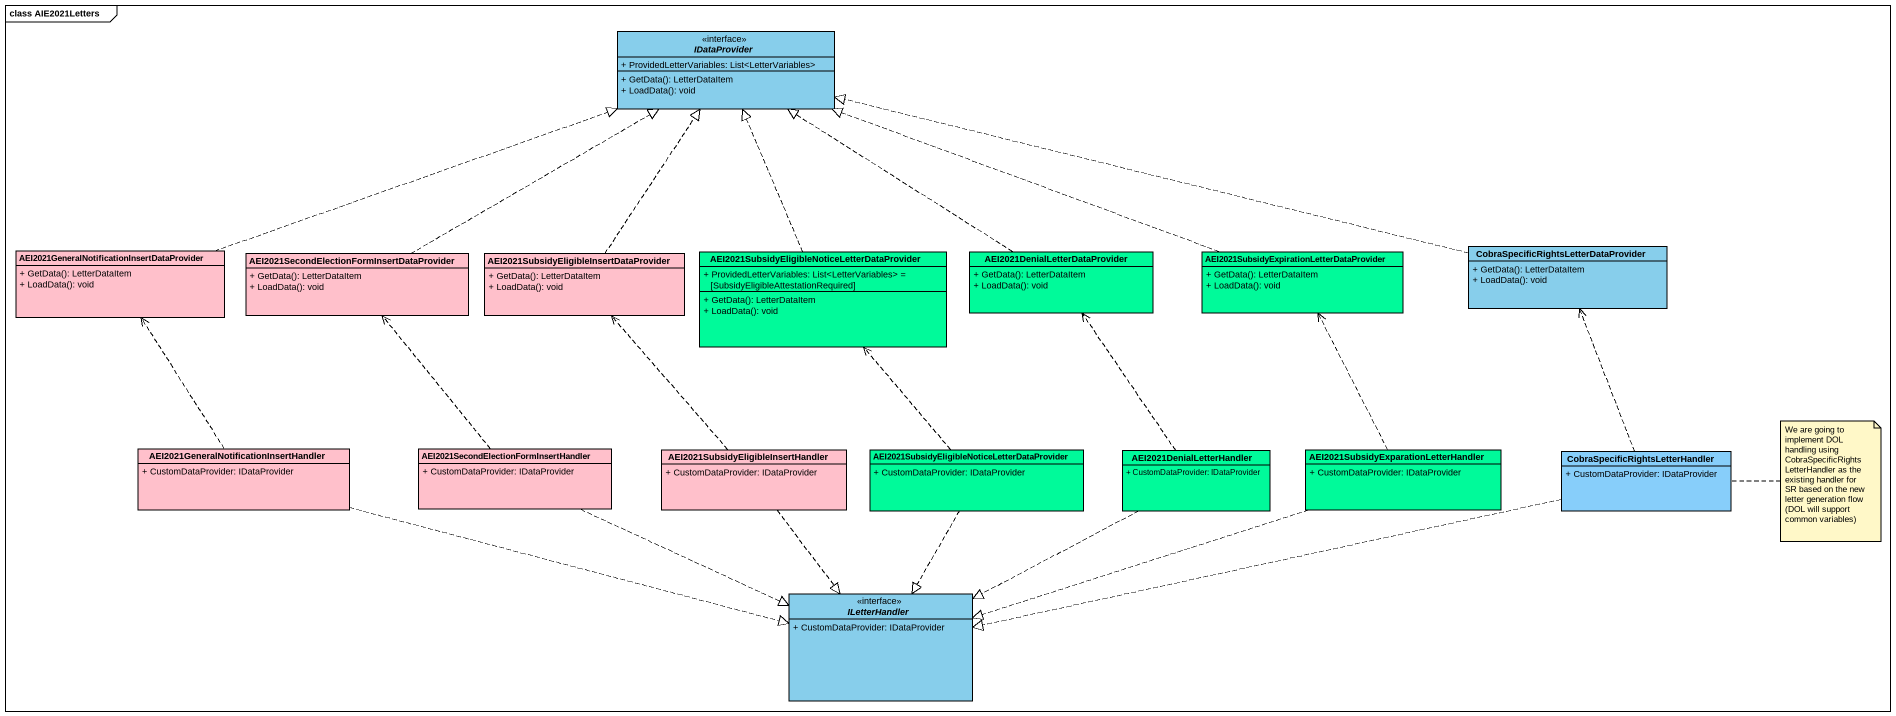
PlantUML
@startuml
mainframe class AIE2021Letters
hide circle
hide empty members
skinparam classAttributeIconSize 0
interface IDataProvider #87CEEB {
  + ProvidedLetterVariables: List<LetterVariables>
  + GetData(): LetterDataItem
  + LoadData(): void
}
class "AEI2021GeneralNotificationInsertDataProvider" as AEI2021GeneralNotificationIn #FFC0CB {
  + GetData(): LetterDataItem
  + LoadData(): void
}
class "AEI2021SecondElectionFormInsertDataProvider" as AEI2021SecondElectionFormIns #FFC0CB {
  + GetData(): LetterDataItem
  + LoadData(): void
}
class "AEI2021SubsidyEligibleInsertDataProvider" as AEI2021SubsidyEligibleInsert #FFC0CB {
  + GetData(): LetterDataItem
  + LoadData(): void
}
class "AEI2021SubsidyEligibleNoticeLetterDataProvider" as AEI2021SubsidyEligibleNotice #00FA9A {
  + ProvidedLetterVariables: List<LetterVariables> = [SubsidyEligibleAttestationRequired]
  + GetData(): LetterDataItem
  + LoadData(): void
}
class "AEI2021DenialLetterDataProvider" as AEI2021DenialLetterDataProvi #00FA9A {
  + GetData(): LetterDataItem
  + LoadData(): void
}
class "AEI2021SubsidyExpirationLetterDataProvider" as AEI2021SubsidyExpirationLett #00FA9A {
  + GetData(): LetterDataItem
  + LoadData(): void
}
class "CobraSpecificRightsLetterDataProvider" as CobraSpecificRightsLetterDat #87CEEB {
  + GetData(): LetterDataItem
  + LoadData(): void
}
class "AEI2021GeneralNotificationInsertHandler" as AEI2021GeneralNotificationIn_2 #FFC0CB {
  + CustomDataProvider: IDataProvider
}
class "AEI2021SecondElectionFormInsertHandler" as AEI2021SecondElectionFormIns_2 #FFC0CB {
  + CustomDataProvider: IDataProvider
}
class "AEI2021SubsidyEligibleInsertHandler" as AEI2021SubsidyEligibleInsert_2 #FFC0CB {
  + CustomDataProvider: IDataProvider
}
class "AEI2021SubsidyEligibleNoticeLetterDataProvider" as AEI2021SubsidyEligibleNotice_2 #00FA9A {
  + CustomDataProvider: IDataProvider
}
class AEI2021DenialLetterHandler #00FA9A {
  + CustomDataProvider: IDataProvider
}
class "AEI2021SubsidyExparationLetterHandler" as AEI2021SubsidyExparationLett #00FA9A {
  + CustomDataProvider: IDataProvider
}
class "CobraSpecificRightsLetterHandler" as CobraSpecificRightsLetterHan #87CEFA {
  + CustomDataProvider: IDataProvider
}
interface ILetterHandler #87CEEB {
  + CustomDataProvider: IDataProvider
}
AEI2021GeneralNotificationIn .right.|> IDataProvider
AEI2021SecondElectionFormIns .right.|> IDataProvider
AEI2021SubsidyEligibleInsert .up.|> IDataProvider
AEI2021SubsidyEligibleNotice .up.|> IDataProvider
AEI2021DenialLetterDataProvi .up.|> IDataProvider
AEI2021SubsidyExpirationLett .left.|> IDataProvider
CobraSpecificRightsLetterDat .left.|> IDataProvider
AEI2021GeneralNotificationIn_2 .up.> AEI2021GeneralNotificationIn
AEI2021GeneralNotificationIn_2 .right.|> ILetterHandler
AEI2021SecondElectionFormIns_2 .up.> AEI2021SecondElectionFormIns
AEI2021SecondElectionFormIns_2 .right.|> ILetterHandler
AEI2021SubsidyEligibleInsert_2 .up.> AEI2021SubsidyEligibleInsert
AEI2021SubsidyEligibleInsert_2 ..|> ILetterHandler
AEI2021SubsidyEligibleNotice_2 .up.> AEI2021SubsidyEligibleNotice
AEI2021SubsidyEligibleNotice_2 ..|> ILetterHandler
AEI2021DenialLetterHandler .up.> AEI2021DenialLetterDataProvi
AEI2021DenialLetterHandler .left.|> ILetterHandler
AEI2021SubsidyExparationLett .up.> AEI2021SubsidyExpirationLett
AEI2021SubsidyExparationLett .left.|> ILetterHandler
CobraSpecificRightsLetterHan .up.> CobraSpecificRightsLetterDat
CobraSpecificRightsLetterHan .left.|> ILetterHandler
note right of CobraSpecificRightsLetterHan : We are going to implement DOL handling using CobraSpecificRightsLetterHandler as the existing handler for SR based on the new letter generation flow (DOL will support common variables)
@enduml
